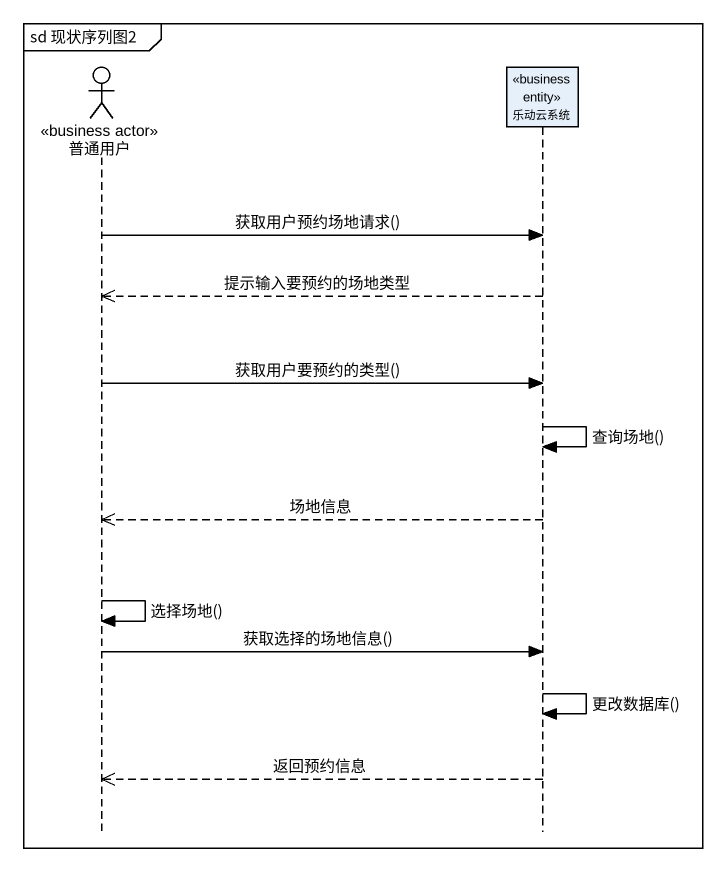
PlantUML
@startuml
mainframe sd 现状序列图2
hide footbox
actor 普通用户 <<business actor>>
participant 乐动云系统 <<business entity>>

普通用户 -> 乐动云系统 : 获取用户预约场地请求()
乐动云系统 -->> 普通用户 : 提示输入要预约的场地类型
普通用户 -> 乐动云系统 : 获取用户要预约的类型()
乐动云系统 -> 乐动云系统 : 查询场地()
乐动云系统 -->> 普通用户 : 场地信息
普通用户 -> 普通用户 : 选择场地()
普通用户 -> 乐动云系统 : 获取选择的场地信息()
乐动云系统 -> 乐动云系统 : 更改数据库()
乐动云系统 -->> 普通用户 : 返回预约信息
@enduml
